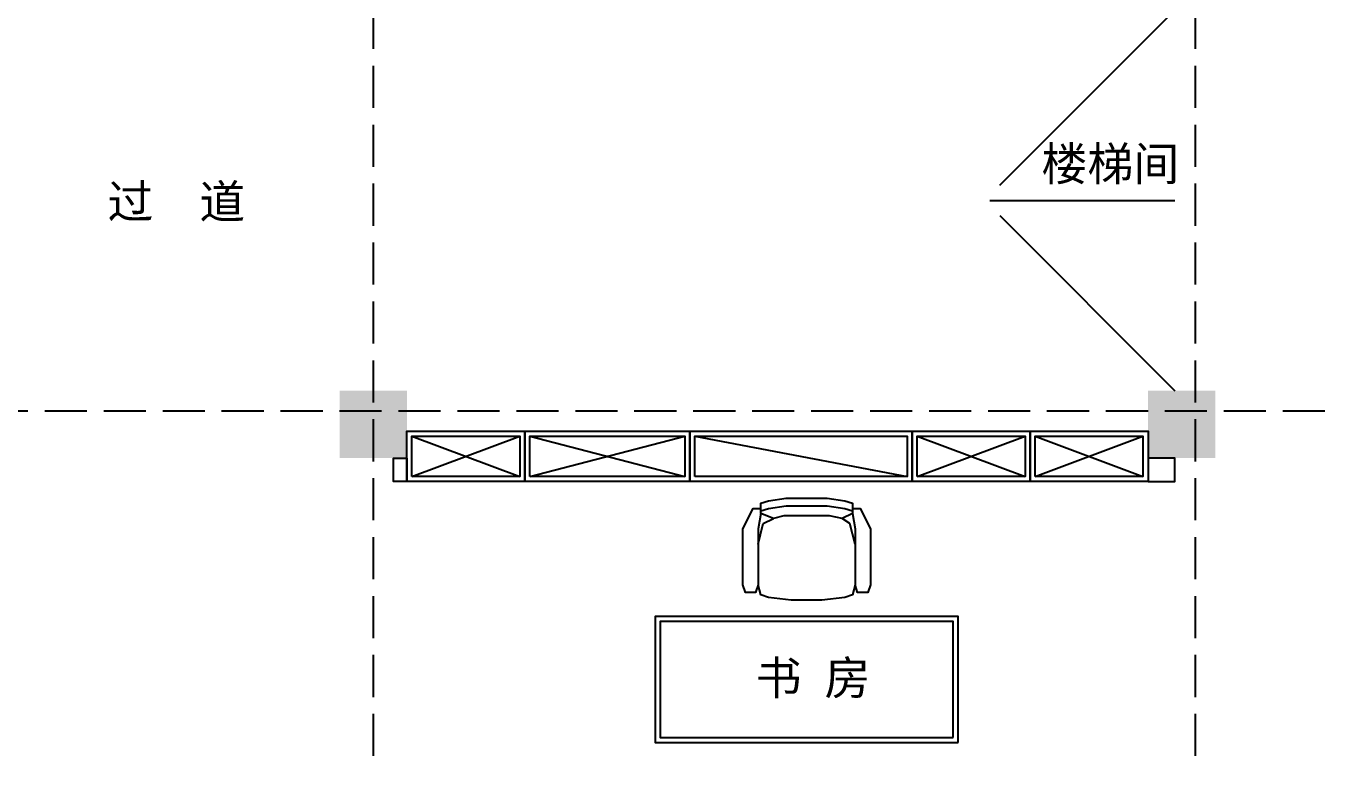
# Model space of a CAD drawing. Header units: millimetres. Extents: x -807114 to 558292, y -468455 to -61603.
# Drawn here: x -159597 to -151856, y -242692 to -238309 of the extents above; entities that cross this region are included whole.
import ezdxf

# ---------------------------------------------------------------- set-up
doc = ezdxf.new("R2010")
doc.units = ezdxf.units.MM
doc.header["$LTSCALE"] = 1000
doc.linetypes.add('DASH', pattern=[0.35, 0.25, -0.1])
for name, color, linetype in [('FF-FIXT', 31, 'Continuous'), ('FF-FURN', 51, 'Continuous'), ('KL截面', 30, 'Continuous'), ('wipess', 5, 'Continuous'), ('建-楼梯', 2, 'Continuous'), ('建-轴', 1, 'Continuous')]:
    doc.layers.add(name, color=color, linetype=linetype)
doc.styles.add('D', font='simhei.ttf', dxfattribs={"width": 0.75, "height": 7})

# ---------------------------------------------------------------- blocks, each defined once
blk = doc.blocks.new('做成ACAD TuKuai0291')
blk.add_wipeout([(-457.2, 228.6), (-457.2, 266.7), (-355.6, 317.5), (-76.2, 317.5), (-38.1, 304.8), (-38.1, 254), (-76.2, 241.3), (-25.4, 228.6), (-12.7, 190.5), (0, 76.2), (0, -76.2), (-12.7, -190.5), (-25.4, -228.6), (-76.2, -241.3), (-38.1, -254), (-38.1, -304.8), (-76.2, -317.5), (-355.6, -317.5), (-457.2, -266.7), (-457.2, -228.6), (-482.6, -228.6), (-495.3, -190.5), (-508, -101.6), (-508, 101.6), (-495.3, 190.5), (-482.6, 228.6)]).dxf.layer = 'wipess'
at = {"color": 57, "linetype": 'Continuous'}
for p, q in [((-444.5, 228.6), (-457.2, 190.5)), ((-457.2, 190.5), (-469.9, 101.6)), ((-469.9, 101.6), (-469.9, -101.6)), ((-469.9, -101.6), (-457.2, -190.5)), ((-457.2, -190.5), (-444.5, -228.6))]:
    blk.add_line(p, q, dxfattribs=at)
at = {"linetype": 'Continuous'}
for p, q in [((-431.8, 228.6), (-457.2, 228.6)), ((-431.8, 228.6), (-355.6, 241.3)), ((-406.4, 165.1), (-431.8, 228.6)), ((-381, 215.9), (-406.4, 165.1)), ((-279.4, 241.3), (-381, 215.9)), ((-355.6, 241.3), (-76.2, 241.3)), ((-419.1, 114.3), (-406.4, 165.1)), ((-419.1, -114.3), (-419.1, 114.3)), ((-406.4, -177.8), (-419.1, -114.3)), ((-431.8, -228.6), (-406.4, -177.8)), ((-381, -215.9), (-406.4, -177.8)), ((-457.2, -228.6), (-431.8, -228.6)), ((-431.8, -228.6), (-355.6, -241.3)), ((-279.4, -241.3), (-381, -215.9)), ((-355.6, -241.3), (-76.2, -241.3))]:
    blk.add_line(p, q, dxfattribs=at)
blk.add_lwpolyline([(-457.2, 228.6), (-482.6, 228.6), (-495.3, 190.5), (-508, 101.6), (-508, -101.6), (-495.3, -190.5), (-482.6, -228.6), (-457.2, -228.6), (-457.2, -266.7), (-355.6, -317.5), (-76.2, -317.5), (-38.1, -304.8), (-38.1, -254), (-76.2, -241.3), (-25.4, -228.6), (-12.7, -190.5), (0, -76.2), (0, 76.2), (-12.7, 190.5), (-25.4, 228.6), (-76.2, 241.3), (-38.1, 254), (-38.1, 304.8), (-76.2, 317.5), (-355.6, 317.5), (-457.2, 266.7), (-457.2, 228.6), (-482.6, 228.6)], dxfattribs=at)

msp = doc.modelspace()

# ---------------------------------------------------------------- hatches: boundary and pattern name
h = msp.add_hatch(color=251)
h.dxf.hatch_style = 1
h.paths.add_polyline_path([(-157736.4, -240474.7), (-157736.4, -240874.7), (-157336.4, -240874.7), (-157336.4, -240474.7)])
h = msp.add_hatch(color=251)
h.dxf.hatch_style = 1
h.paths.add_polyline_path([(-152936.4, -240474.7), (-152536.4, -240474.7), (-152536.4, -240874.7), (-152936.4, -240874.7)])

# ---------------------------------------------------------------- linework, layer by layer
for points in [[(-157336.4, -241014.7), (-157416.4, -241014.7), (-157416.4, -240874.7), (-157336.4, -240874.7)], [(-152936.4, -241014.7), (-152776.4, -241014.7), (-152776.4, -240874.7), (-152936.4, -240874.7)]]:
    msp.add_lwpolyline(points, close=True)
at = {"layer": 'FF-FIXT', "color": 252, "ltscale": 3}
for p, q in [((-157306.4, -240984.7), (-156666.5, -240744.7)), ((-157306.4, -240744.7), (-156666.5, -240984.7)), ((-156606.5, -240984.7), (-155686.6, -240744.7)), ((-156606.5, -240744.7), (-155686.6, -240984.7)), ((-155626.6, -240744.7), (-154366.2, -240984.7)), ((-154306.2, -240984.7), (-153666.3, -240744.7)), ((-154306.2, -240744.7), (-153666.3, -240984.7)), ((-153606.3, -240984.7), (-152966.4, -240744.7)), ((-153606.3, -240744.7), (-152966.4, -240984.7))]:
    msp.add_line(p, q, dxfattribs=at)
at = {"layer": 'FF-FIXT', "ltscale": 3}
for points in [[(-157336.4, -241014.7), (-157336.4, -240714.7), (-156636.5, -240714.7), (-156636.5, -241014.7)], [(-156636.5, -241014.7), (-156636.5, -240714.7), (-155656.6, -240714.7), (-155656.6, -241014.7)], [(-155656.6, -241014.7), (-155656.6, -240714.7), (-154336.2, -240714.7), (-154336.2, -241014.7)], [(-154336.2, -241014.7), (-154336.2, -240714.7), (-153636.3, -240714.7), (-153636.3, -241014.7)], [(-153636.3, -241014.7), (-153636.3, -240714.7), (-152936.4, -240714.7), (-152936.4, -241014.7)], [(-154062.9, -242564.7), (-154062.9, -241815.2), (-155862.4, -241815.2), (-155862.4, -242564.7)]]:
    msp.add_lwpolyline(points, close=True, dxfattribs=at)
at = {"layer": 'FF-FIXT', "color": 252, "ltscale": 3}
for points in [[(-157306.4, -240984.7), (-157306.4, -240744.7), (-156666.5, -240744.7), (-156666.5, -240984.7)], [(-156606.5, -240984.7), (-156606.5, -240744.7), (-155686.6, -240744.7), (-155686.6, -240984.7)], [(-155626.6, -240984.7), (-155626.6, -240744.7), (-154366.2, -240744.7), (-154366.2, -240984.7)], [(-154306.2, -240984.7), (-154306.2, -240744.7), (-153666.3, -240744.7), (-153666.3, -240984.7)], [(-153606.3, -240984.7), (-153606.3, -240744.7), (-152966.4, -240744.7), (-152966.4, -240984.7)], [(-154092.9, -242534.7), (-154092.9, -241845.2), (-155832.4, -241845.2), (-155832.4, -242534.7)]]:
    msp.add_lwpolyline(points, close=True, dxfattribs=at)
at = {"layer": '建-楼梯'}
for p, q in [((-153816.4, -239254.7), (-152776.4, -238214.7)), ((-153876.4, -239344.7), (-152776.4, -239344.7)), ((-153816.4, -239434.7), (-152776.4, -240474.7))]:
    msp.add_line(p, q, dxfattribs=at)
at = {"layer": '建-轴', "linetype": 'DASH'}
for p, q in [((-157536.4, -233294.7), (-157536.4, -247854.7)), ((-152656.4, -233294.7), (-152656.4, -247854.7)), ((-160536.4, -240594.7), (-151856.4, -240594.7))]:
    msp.add_line(p, q, dxfattribs=at)

# ---------------------------------------------------------------- block references
at = {"layer": 'FF-FURN', "linetype": 'Continuous', "xscale": -1.1918016, "yscale": 1.1918016, "zscale": 1.1918016, "rotation": 89.99999999999972}
msp.add_blockref('做成ACAD TuKuai0291', (-154963.3, -241718.6), dxfattribs=at)

# ---------------------------------------------------------------- texts
at = {"layer": 'KL截面', "linetype": 'ByBlock', "style": 'D'}
for s, p in [('楼梯间', (-153569.2, -239227.4)), ('过  道', (-159114.3, -239452)), ('书 房', (-155265.9, -242280.4))]:
    msp.add_text(s, height=200, dxfattribs=at).set_placement(p)

doc.saveas('drawing.dxf')
